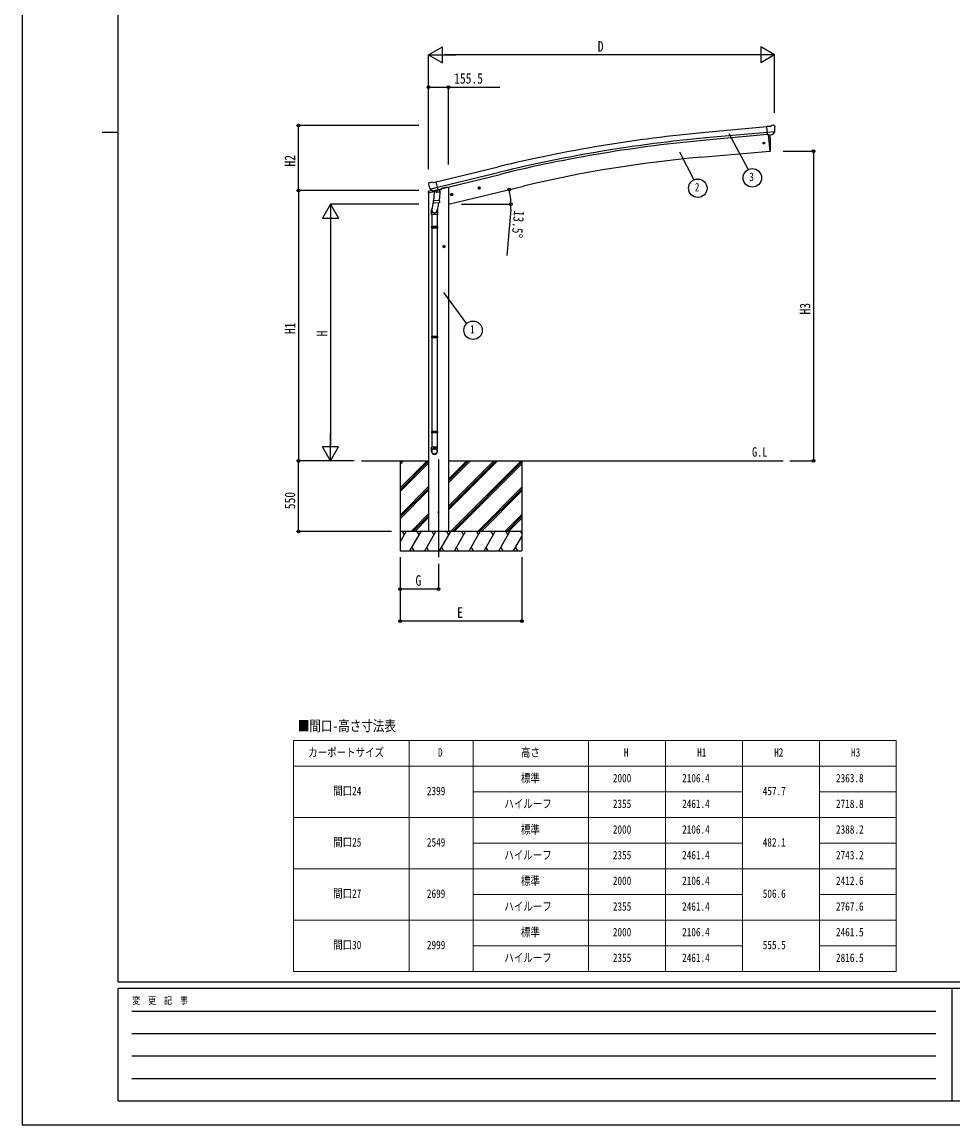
# Model space of a CAD drawing. Units: millimetres, scale not verified. Extents: x -10512 to 10512, y -7425 to 7425.
# Drawn here: x -10512 to -3253, y -7425 to 1170 of the extents above; entities that cross this region are included whole.
import ezdxf
from ezdxf.enums import TextEntityAlignment as Align

# ---------------------------------------------------------------- set-up
doc = ezdxf.new("R2010")
doc.units = ezdxf.units.MM
doc.header["$LTSCALE"] = 30
doc.layers.add('0-1_TABLE1', color=7, linetype='Continuous', lineweight=18)
for name, color, linetype in [('0-2_USER1', 3, 'Continuous'), ('0-3_YKK_12', 2, 'Continuous'), ('0-4_YKK_13', 4, 'Continuous'), ('0-5_YKK_A1', 4, 'Continuous'), ('0-6_YKK_D', 6, 'Continuous'), ('0-7_YKK_ZWAK', 7, 'Continuous')]:
    doc.layers.add(name, color=color, linetype=linetype)
doc.styles.add('ＭＳ ゴシック', font='')
doc.styles.get('ＭＳ ゴシック').set_extended_font_data('MS Gothic')

msp = doc.modelspace()

# ---------------------------------------------------------------- linework, layer by layer
at = {"layer": '0-1_TABLE1'}
for p, q in [((-8394.81, -4429.98), (-3694.81, -4429.98)), ((-8394.81, -4429.98), (-8394.81, -6229.98)), ((-7494.81, -4429.98), (-7494.81, -6229.98)), ((-6994.81, -4429.98), (-6994.81, -6229.98)), ((-6094.81, -4429.98), (-6094.81, -6229.98)), ((-5494.81, -4429.98), (-5494.81, -6229.98)), ((-4894.81, -4429.98), (-4894.81, -6229.98)), ((-4294.81, -4429.98), (-4294.81, -6229.98)), ((-3694.81, -4429.98), (-3694.81, -6229.98)), ((-8394.81, -4629.98), (-3694.81, -4629.98)), ((-6994.81, -4829.98), (-4894.81, -4829.98)), ((-4294.81, -4829.98), (-3694.81, -4829.98)), ((-8394.81, -5029.98), (-3694.81, -5029.98)), ((-6994.81, -5229.98), (-4894.81, -5229.98)), ((-4294.81, -5229.98), (-3694.81, -5229.98)), ((-8394.81, -5429.98), (-3694.81, -5429.98)), ((-6994.81, -5629.98), (-4894.81, -5629.98)), ((-4294.81, -5629.98), (-3694.81, -5629.98)), ((-8394.81, -5829.98), (-3694.81, -5829.98)), ((-6994.81, -6029.98), (-4894.81, -6029.98)), ((-4294.81, -6029.98), (-3694.81, -6029.98)), ((-8394.81, -6229.98), (-3694.81, -6229.98))]:
    msp.add_line(p, q, dxfattribs=at)
at = {"layer": '0-3_YKK_12'}
msp.add_line((-7264.45, -2240.42), (-7264.45, -2999.62), dxfattribs=at)
at = {"layer": '0-4_YKK_13'}
for p, q in [((-4678.94, 357), (-4705.5, 354.67)), ((-4699.85, 290.01), (-4705.5, 354.67)), ((-4678.94, 357), (-4667.22, 363.76)), ((-4652.31, 365.35), (-4665.98, 364.16)), ((-4643.18, 359.6), (-4648.66, 364.2)), ((-4642.11, 357.56), (-4642, 356.21)), ((-4642.64, 314.71), (-4701.55, 309.55)), ((-4689.88, 290.88), (-4699.85, 290.01)), ((-4692.87, 290.62), (-4681.71, 163.02)), ((-4656.28, 293.82), (-4663.98, 293.15)), ((-4653.89, 295.22), (-4642.96, 314.16)), ((-4681.71, 163.02), (-4679.65, 163.27)), ((-7339.41, -83.04), (-7343.27, -89.33)), ((-7336.32, -80.79), (-7323.14, -77.62)), ((-7308.58, -80.3), (-7321.84, -77.6)), ((-7308.58, -80.3), (-7282.65, -74.07)), ((-7344.76, -159.95), (-7302.06, -149.69)), ((-7344.76, -153.05), (-7344.76, -159.95)), ((-7343.63, -91.61), (-7343.36, -92.76)), ((-7316.26, -143.85), (-7342.46, -150.14)), ((-7329.58, -131.92), (-7272.07, -118.11)), ((-7312.73, -146.83), (-7329.11, -132.34)), ((-7310.02, -147.4), (-7302.5, -145.59)), ((-7309.18, -147.29), (-7307.65, -146.92)), ((-7307.65, -146.92), (-7270.95, -138.11)), ((-7305.81, -147.15), (-7305.87, -147.89)), ((-7305.11, -148.93), (-7279.3, -155.37)), ((-7298.19, -154.28), (-7302.87, -221.12)), ((-7252.5, -157.47), (-7298.19, -154.28)), ((-7296.42, -151.1), (-7296.65, -154.39)), ((-7276.9, -139.93), (-7277.92, -154.54)), ((-7270.95, -138.11), (-7269.42, -137.74)), ((-7267.87, -135.64), (-7266.92, -135.71)), ((-7266.92, -135.71), (-7253.61, -151.02)), ((-7262.93, -140.3), (-7244.04, -135.76)), ((-7257.18, -224.31), (-7252.5, -157.47)), ((-7253.61, -151.02), (-7254.05, -157.37)), ((-7240.21, -127.59), (-7240.21, -130.9)), ((-7167.33, -169.39), (-7169.46, -176.58)), ((-7160.03, -167.63), (-7167.33, -169.39)), ((-7159.83, -184.55), (-7164.5, -165.11)), ((-7154.87, -173.08), (-7160.03, -167.63)), ((-6957.97, -125.81), (-6938.52, -121.14)), ((-6953.41, -118.03), (-6955.54, -125.22)), ((-6946.11, -116.28), (-6953.41, -118.03)), ((-6945.91, -133.2), (-6950.58, -113.75)), ((-6940.94, -121.72), (-6946.11, -116.28)), ((-6943.08, -128.92), (-6940.94, -121.72)), ((-7301.13, -196.35), (-7317.05, -292.52)), ((-7303.73, -233.58), (-7302.85, -221.12)), ((-7303.33, -234.94), (-7303.33, -234.94)), ((-7257.18, -224.31), (-7302.87, -221.12)), ((-7301.88, -235.72), (-7260.18, -238.64)), ((-7265.61, -238.26), (-7276.34, -301.84)), ((-7257.19, -224.31), (-7258.08, -237.01)), ((-7171.89, -177.16), (-7152.44, -172.5)), ((-7157, -180.27), (-7154.87, -173.08)), ((-7319.2, -329.68), (-7319.2, -295.33)), ((-7273.2, -329.68), (-7319.2, -329.68)), ((-7317.2, -329.68), (-7317.2, -423.68)), ((-7275.2, -329.68), (-7275.2, -423.68)), ((-7273.2, -295.02), (-7273.2, -329.68)), ((-7319.2, -425.68), (-7318.2, -423.68)), ((-7273.2, -425.68), (-7319.2, -425.68)), ((-7274.2, -423.68), (-7318.2, -423.68)), ((-7273.2, -425.68), (-7274.2, -423.68)), ((-7273.2, -425.68), (-7273.2, -433.68)), ((-7273.2, -433.68), (-7319.2, -433.68)), ((-7274.2, -435.68), (-7318.2, -435.68)), ((-7317.2, -435.68), (-7317.2, -1279.87)), ((-7275.2, -435.68), (-7275.2, -1279.87)), ((-7273.2, -433.68), (-7274.2, -435.68)), ((-7319.2, -1281.87), (-7318.2, -1279.87)), ((-7273.2, -1281.87), (-7319.2, -1281.87)), ((-7274.2, -1279.87), (-7318.2, -1279.87)), ((-7273.2, -1281.87), (-7274.2, -1279.87)), ((-7273.2, -1281.87), (-7273.2, -1289.87)), ((-7273.2, -1289.87), (-7319.2, -1289.87)), ((-7274.2, -1291.87), (-7318.2, -1291.87)), ((-7317.2, -1291.87), (-7317.2, -2020.06)), ((-7275.2, -1291.87), (-7275.2, -2020.06)), ((-7273.2, -1289.87), (-7274.2, -1291.87)), ((-7319.2, -2022.06), (-7318.2, -2020.06)), ((-7273.2, -2022.06), (-7319.2, -2022.06)), ((-7273.2, -2030.06), (-7319.2, -2030.06)), ((-7274.2, -2020.06), (-7318.2, -2020.06)), ((-7274.2, -2032.06), (-7318.2, -2032.06)), ((-7317.2, -2032.06), (-7317.2, -2142.06)), ((-7275.2, -2032.06), (-7275.2, -2142.06)), ((-7273.2, -2022.06), (-7274.2, -2020.06)), ((-7273.2, -2030.06), (-7274.2, -2032.06)), ((-7273.2, -2022.06), (-7273.2, -2030.06)), ((-7319.2, -2176.2), (-7319.2, -2142.06)), ((-7273.2, -2142.06), (-7319.2, -2142.06)), ((-7273.2, -2176.2), (-7273.2, -2142.06))]:
    msp.add_line(p, q, dxfattribs=at)
for points in [[(-4689.88, 290.88), (-4689.61, 290.82), (-4664.24, 293.04), (-4663.98, 293.15)], [(-4642.57, 315.34), (-4642.85, 314.35), (-4642.96, 314.16)], [(-7277.22, -139.52), (-7267.49, -137.19), (-7282.65, -74.07)], [(-7329.85, -131.34), (-7329.26, -132.19), (-7329.11, -132.34)], [(-7277.22, -139.52), (-7277.45, -139.67), (-7302.22, -145.62), (-7302.5, -145.59)], [(-6955.54, -125.22), (-6950.37, -130.67), (-6943.08, -128.92)], [(-7169.46, -176.58), (-7164.3, -182.03), (-7157, -180.27)], [(-7319.2, -425.68), (-7319.2, -433.68), (-7318.2, -435.68)], [(-7319.2, -1281.87), (-7319.2, -1289.87), (-7318.2, -1291.87)], [(-7319.2, -2022.06), (-7319.2, -2030.06), (-7318.2, -2032.06)]]:
    msp.add_lwpolyline(points, dxfattribs=at)
for centre, radius in [((-4727.4, 226.28), 6.5), ((-7162.16, -174.83), 8.5), ((-7162.16, -174.83), 7.7), ((-7162.16, -174.83), 6.5), ((-6948.24, -123.47), 8.5), ((-6948.24, -123.47), 7.7), ((-6948.24, -123.47), 6.5), ((-7264.45, -2649.62), 4.5)]:
    msp.add_circle(centre, radius, dxfattribs=at)
for centre, radius, start, end in [((-4665.72, 361.17), 3, 95, 120), ((-4651.88, 360.37), 5, 50.00648, 94.99352), ((-4843.62, 338.57), 202.4, 353.4085, 5), ((-5575.47, 218.83), 900, 356.63919, 4.64986), ((-4680.02, 166.25), 3, 277, 356.63919), ((-7335.15, -85.65), 5, 103.5, 148.5), ((-7322.44, -80.54), 3, 78.5, 103.5), ((-7341.76, -153.05), 3, 103.5, 180), ((-7146.55, -45.51), 202.4, 193.5, 205.09125), ((-7309.3, -146.8), 0.5, 248.23754, 283.5), ((-7306.31, -147.12), 0.5, 356, 103.5), ((-7304.87, -147.96), 1, 176, 256), ((-7278.94, -154.4), 1.03, 250.03897, 351.96569), ((-7276.3, -140.02), 0.604, 100.59842, 172.20595), ((-7269.54, -137.26), 0.5, 283.5, 318.76246), ((-7245.21, -130.9), 5, 283.5, 0), ((-7301.78, -233.75), 1.95, 175.04017, 217.47766), ((-7301.74, -233.72), 2, 217.40962, 266), ((-7260.05, -236.64), 2, 266, 349.46843), ((-7289.2, -295.33), 30, 177.45142, 180)]:
    msp.add_arc(centre, radius, start, end, dxfattribs=at)
for centre, major_axis, ratio, start_param, end_param in [((-4637.79, 361.6), (-15.35, 3.44), 0.101033, 5.9751426, 5.9753737), ((-4645.11, 357.3), (2.71, -1.31), 0.997474, 0.5366567, 1.3225652), ((-4656.55, 296.82), (1.62, -2.54), 0.997631, 5.8041905, 5.8929484), ((-4656.62, 296.93), (-3.5, 2.17), 0.650902, 2.1145521, 2.1873627), ((-4656.49, 296.73), (1.62, -2.54), 0.997631, 5.965759, 6.7621801), ((-7340.71, -90.9), (-1.57, -2.57), 0.99628, 4.712389, 5.4996506), ((-7310.74, -144.57), (-0.73, -2.92), 0.997631, 5.8041905, 6.6006116), ((-7310.68, -144.35), (2.63, 3.16), 0.650902, 4.0958226, 4.1686332), ((-7310.72, -144.47), (-0.73, -2.92), 0.997631, 0.3902369, 0.4789948), ((-7296.2, -295.02), (23, 0), 0.996195, 2.5560258, 6.5663028), ((-7296.2, -295.02), (21, 0), 0.996195, 2.9349147, 5.9512394), ((-7296.2, -2174.45), (-23, 0), 0.996195, 3.1415927, 6.2831853), ((-7296.2, -2176.2), (-23, 0), 0.996195, 3.1415927, 6.2831853), ((-7296.2, -2176.2), (0, -23.43), 0.981806, 4.712389, 7.8539816)]:
    msp.add_ellipse(centre, major_axis=major_axis, ratio=ratio, start_param=start_param, end_param=end_param, dxfattribs=at)
msp.add_ellipse((-7296.2, -2176.2), major_axis=(21, 0), ratio=0.996195, dxfattribs=at)
at = {"layer": '0-5_YKK_A1'}
for p, q in [((-4705.34, 352.78), (-5182.85, 309.58)), ((-4701.57, 309.78), (-5178.96, 266.59)), ((-4700.11, 293.01), (-5177.44, 249.82)), ((-4692.87, 290.62), (-4681.71, 163.02)), ((-5219.65, 115.95), (-4681.71, 163.02)), ((-7282.17, -76.04), (-6799.3, 41.45)), ((-7272.1, -118), (-6789.09, -0.53)), ((-7268.17, -134.38), (-6785.11, -16.89)), ((-7342.2, -159.33), (-7342.2, -2799.62)), ((-7206.7, -119.62), (-7240.21, -127.67)), ((-7186.7, -119.62), (-7206.7, -119.62)), ((-7186.7, -249.62), (-6601.02, -109.02)), ((-7186.7, -119.62), (-7186.7, -2799.62)), ((-7211.2, -579.12), (-7231.2, -579.12)), ((-7221.2, -571.62), (-7227.7, -575.37)), ((-7227.7, -575.37), (-7227.7, -582.88)), ((-7227.7, -582.88), (-7221.2, -586.63)), ((-7221.2, -589.12), (-7221.2, -569.12)), ((-7214.7, -575.37), (-7221.2, -571.62)), ((-7864.38, -2249.62), (-7342.2, -2249.62)), ((-7564.45, -2249.62), (-7564.45, -2949.62)), ((-7564.45, -2460.85), (-7353.22, -2249.62)), ((-7564.45, -2277.01), (-7537.07, -2249.62)), ((-7564.45, -2262.86), (-7551.21, -2249.62)), ((-7564.45, -2474.99), (-7342.2, -2252.75)), ((-7564.45, -2489.14), (-7342.2, -2266.89)), ((-7186.7, -2249.62), (-4577.19, -2249.62)), ((-7186.7, -2631.88), (-6804.43, -2249.62)), ((-7186.7, -2603.6), (-6832.72, -2249.62)), ((-7186.7, -2617.74), (-6818.58, -2249.62)), ((-7186.7, -2419.75), (-7016.57, -2249.62)), ((-7186.7, -2405.61), (-7030.71, -2249.62)), ((-7186.7, -2391.47), (-7044.85, -2249.62)), ((-7170.59, -2799.62), (-6620.59, -2249.62)), ((-7156.45, -2799.62), (-6614.45, -2257.63)), ((-7142.3, -2799.62), (-6614.45, -2271.77)), ((-6614.45, -2249.62), (-6614.45, -2949.62)), ((-7564.45, -2672.98), (-7342.2, -2450.73)), ((-7564.45, -2687.13), (-7342.2, -2464.88)), ((-7564.45, -2701.27), (-7342.2, -2479.02)), ((-6958.46, -2799.62), (-6614.45, -2455.62)), ((-6944.31, -2799.62), (-6614.45, -2469.76)), ((-6930.17, -2799.62), (-6614.45, -2483.9)), ((-7478.96, -2799.62), (-7342.2, -2662.87)), ((-7464.81, -2799.62), (-7342.2, -2677.01)), ((-7450.67, -2799.62), (-7342.2, -2691.15)), ((-6746.32, -2799.62), (-6614.45, -2667.75)), ((-6732.18, -2799.62), (-6614.45, -2681.89)), ((-6718.04, -2799.62), (-6614.45, -2696.03)), ((-6614.45, -2799.62), (-7564.45, -2799.62)), ((-7564.45, -2883.46), (-7516.05, -2799.62)), ((-7531.05, -2825.6), (-7546.05, -2799.62)), ((-7487.18, -2949.62), (-7400.58, -2799.62)), ((-7415.58, -2825.61), (-7430.58, -2799.62)), ((-7371.71, -2949.62), (-7285.11, -2799.62)), ((-7300.11, -2825.61), (-7315.11, -2799.62)), ((-7256.24, -2949.62), (-7169.64, -2799.62)), ((-7184.64, -2825.61), (-7199.64, -2799.62)), ((-7140.77, -2949.62), (-7054.17, -2799.62)), ((-7069.17, -2825.61), (-7084.17, -2799.62)), ((-7025.3, -2949.62), (-6938.7, -2799.62)), ((-6968.7, -2799.62), (-6953.7, -2825.6)), ((-6909.83, -2949.62), (-6823.23, -2799.62)), ((-6838.23, -2825.61), (-6853.23, -2799.62)), ((-6794.36, -2949.62), (-6707.76, -2799.62)), ((-6722.76, -2825.61), (-6737.76, -2799.62)), ((-6614.45, -2813.2), (-6622.29, -2799.62)), ((-6678.89, -2949.62), (-6614.45, -2838.01)), ((-7564.45, -2949.62), (-6614.45, -2949.62)), ((-7472.18, -2923.64), (-7457.18, -2949.62)), ((-7356.71, -2923.64), (-7341.71, -2949.62)), ((-7241.24, -2923.64), (-7226.24, -2949.62)), ((-7125.77, -2923.64), (-7110.77, -2949.62)), ((-7010.3, -2923.64), (-6995.3, -2949.62)), ((-6894.83, -2923.64), (-6879.83, -2949.62)), ((-6779.36, -2923.64), (-6764.36, -2949.62)), ((-6663.89, -2923.64), (-6648.89, -2949.62))]:
    msp.add_line(p, q, dxfattribs=at)
msp.add_lwpolyline([(-7221.2, -586.63), (-7214.7, -582.88), (-7214.7, -575.37)], dxfattribs=at)
for radius in [8.5, 7.7, 6.5]:
    msp.add_circle((-7221.2, -579.12), radius, dxfattribs=at)
for centre, radius, start, end in [((-4186.72, -10700.43), 11054.98, 95.16866, 103.66973), ((-4186.72, -10700.43), 11011.82, 95.16974, 103.66973), ((-4186.72, -10700.43), 10994.98, 95.16974, 103.66973), ((-4396.67, -9290.83), 9442.71, 95.00001, 103.5)]:
    msp.add_arc(centre, radius, start, end, dxfattribs=at)
at = {"layer": '0-6_YKK_D'}
for p, q in [((-7342.7, 913.36), (-7234.44, 975.86)), ((-7234.44, 850.86), (-7234.44, 975.86)), ((-4643.62, 913.36), (-4751.88, 975.86)), ((-4751.88, 975.86), (-4751.88, 850.86)), ((-7342.7, 22.42), (-7342.7, 914.36)), ((-7342.7, 913.36), (-7234.44, 850.86)), ((-7342.7, 913.36), (-7126.19, 913.36)), ((-4768.62, 913.36), (-7217.7, 913.36)), ((-4643.62, 913.36), (-4860.13, 913.36)), ((-4643.62, 913.36), (-4751.88, 850.86)), ((-4643.62, 461.31), (-4643.62, 914.36)), ((-7342.2, 22.42), (-7342.2, 664.36)), ((-7186.7, 60.36), (-7186.7, 664.36)), ((-7417.7, 363.36), (-8357.12, 363.36)), ((-8356.12, -143.22), (-8356.12, 363.36)), ((-4999.68, 301.66), (-4849.78, 20.26)), ((-5384.89, 157.41), (-5275, -60.88)), ((-4576.8, 163.02), (-4338.84, 163.02)), ((-4339.84, 163.02), (-4339.84, -2249.62)), ((-7417.7, -143.22), (-8357.12, -143.22)), ((-7417.7, -143.22), (-8357.12, -143.22)), ((-8356.12, -143.22), (-8356.12, -2249.62)), ((-8106.12, -249.62), (-8168.62, -357.88)), ((-7417.7, -249.62), (-8107.12, -249.62)), ((-8106.12, -249.62), (-8043.62, -357.88)), ((-8106.12, -249.62), (-8106.12, -466.13)), ((-7085.7, -249.62), (-6698.84, -249.62)), ((-6701.7, -292.08), (-6732.86, -648.06)), ((-8168.62, -357.88), (-8043.62, -357.88)), ((-8106.12, -374.62), (-8106.12, -2124.62)), ((-7225.61, -938.08), (-7045.82, -1180.72)), ((-8106.12, -2249.62), (-8106.12, -2033.12)), ((-8106.12, -2249.62), (-8168.62, -2141.37)), ((-8043.62, -2141.37), (-8168.62, -2141.37)), ((-8106.12, -2249.62), (-8043.62, -2141.37)), ((-7922.49, -2249.62), (-8357.12, -2249.62)), ((-7921.49, -2249.62), (-8357.12, -2249.62)), ((-8356.12, -2799.62), (-8356.12, -2249.62)), ((-7921.49, -2249.62), (-8107.12, -2249.62)), ((-4526.19, -2249.62), (-4338.84, -2249.62)), ((-7630.14, -2799.62), (-8357.12, -2799.62)), ((-7564.45, -2999.62), (-7564.45, -3500.62)), ((-7564.45, -2999.62), (-7564.45, -3250.62)), ((-6614.45, -2999.62), (-6614.45, -3500.62)), ((-7264.45, -3051), (-7264.45, -3250.62)), ((-7264.45, -3249.62), (-7564.45, -3249.62)), ((-6614.45, -3499.62), (-7564.45, -3499.62))]:
    msp.add_line(p, q, dxfattribs=at)
msp.add_lwpolyline([(-7342.2, 663.36), (-7186.7, 663.36), (-6786.86, 663.36)], dxfattribs=at)
for centre, radius in [((-7342.2, 663.36), 10.62), ((-7186.7, 663.36), 10.62), ((-8356.12, 363.36), 10.62), ((-4339.84, 163.02), 10.62), ((-4817.56, -44.12), 72), ((-5242.63, -125.19), 72), ((-8356.12, -143.22), 10.62), ((-8356.12, -143.22), 10.62), ((-6713.3, -135.97), 10.62), ((-6699.84, -249.62), 10.62), ((-6995.09, -1231.82), 72), ((-8356.12, -2249.62), 10.62), ((-8356.12, -2249.62), 10.62), ((-4339.84, -2249.62), 10.62), ((-8356.12, -2799.62), 10.62), ((-7564.45, -3249.62), 10.62), ((-7264.45, -3249.62), 10.62), ((-7564.45, -3499.62), 10.62), ((-6614.45, -3499.62), 10.62)]:
    msp.add_circle(centre, radius, dxfattribs=at)
for start, end in [(360, 13.5), (354.99678, 360)]:
    msp.add_arc((-7186.7, -249.62), 486.86, start, end, dxfattribs=at)
at = {"layer": '0-7_YKK_ZWAK'}
for p, q in [((-9762.45, -6312.5), (-9762.45, 6937.5)), ((-9887.45, 312.5), (-9762.45, 312.5)), ((9737.55, -6312.5), (-9762.45, -6312.5)), ((-3262.45, -6362.5), (-9762.45, -6362.5)), ((-9762.45, -7237.5), (-9762.45, -6362.5)), ((-3262.45, -6362.5), (-3262.45, -7237.5)), ((-12.45, -6362.5), (-3262.45, -6362.5)), ((-9656.2, -6537.5), (-3387.45, -6537.5)), ((-9656.2, -6712.5), (-3387.45, -6712.5)), ((-9656.2, -6887.5), (-3387.45, -6887.5)), ((-9656.2, -7062.5), (-3387.45, -7062.5)), ((-9762.45, -7237.5), (-3262.45, -7237.5)), ((-3262.45, -7237.5), (-12.45, -7237.5))]:
    msp.add_line(p, q, dxfattribs=at)
msp.add_lwpolyline([(-10512.5, -7425), (10512.5, -7425), (10512.5, 7425), (-10512.5, 7425)], close=True, dxfattribs=at)

# ---------------------------------------------------------------- texts
at = {"layer": '0-1_TABLE1', "style": 'ＭＳ ゴシック', "width": 0.8}
for s, p in [('カーポートサイズ', (-8280.81, -4574.98)), ('D', (-7268.81, -4574.98)), ('高さ', (-6621.61, -4574.98)), ('H', (-5818.81, -4574.98)), ('H1', (-5247.61, -4574.98)), ('H2', (-4647.61, -4574.98)), ('H3', (-4047.61, -4574.98)), ('標準', (-6621.61, -4774.98)), ('2000', (-5905.21, -4774.98)), ('2106.4', (-5365.21, -4774.98)), ('2363.8', (-4165.21, -4774.98)), ('間口24', (-8086.41, -4874.98)), ('2399', (-7355.21, -4874.98)), ('457.7', (-4736.41, -4874.98)), ('ハイルーフ', (-6751.21, -4974.98)), ('2355', (-5905.21, -4974.98)), ('2461.4', (-5365.21, -4974.98)), ('2718.8', (-4165.21, -4974.98)), ('標準', (-6621.61, -5174.98)), ('2000', (-5905.21, -5174.98)), ('2106.4', (-5365.21, -5174.98)), ('2388.2', (-4165.21, -5174.98)), ('間口25', (-8086.41, -5274.98)), ('2549', (-7355.21, -5274.98)), ('482.1', (-4736.41, -5274.98)), ('ハイルーフ', (-6751.21, -5374.98)), ('2355', (-5905.21, -5374.98)), ('2461.4', (-5365.21, -5374.98)), ('2743.2', (-4165.21, -5374.98)), ('標準', (-6621.61, -5574.98)), ('2000', (-5905.21, -5574.98)), ('2106.4', (-5365.21, -5574.98)), ('2412.6', (-4165.21, -5574.98)), ('間口27', (-8086.41, -5674.98)), ('2699', (-7355.21, -5674.98)), ('506.6', (-4736.41, -5674.98)), ('ハイルーフ', (-6751.21, -5774.98)), ('2355', (-5905.21, -5774.98)), ('2461.4', (-5365.21, -5774.98)), ('2767.6', (-4165.21, -5774.98)), ('標準', (-6621.61, -5974.98)), ('2000', (-5905.21, -5974.98)), ('2106.4', (-5365.21, -5974.98)), ('2461.5', (-4165.21, -5974.98)), ('間口30', (-8086.41, -6074.98)), ('2999', (-7355.21, -6074.98)), ('555.5', (-4736.41, -6074.98)), ('ハイルーフ', (-6751.21, -6174.98)), ('2355', (-5905.21, -6174.98)), ('2461.4', (-5365.21, -6174.98)), ('2816.5', (-4165.21, -6174.98))]:
    msp.add_text(s, height=65.98, dxfattribs=at).set_placement(p, align=Align.BOTTOM_LEFT)
at = {"layer": '0-2_USER1', "style": 'ＭＳ ゴシック', "width": 0.8}
for s, height, p in [('G.L', 73.31, (-4819.84, -2239.02)), ('■間口-高さ寸法表', 82.48, (-8362.04, -4380.88))]:
    msp.add_text(s, height=height, dxfattribs=at).set_placement(p, align=Align.BOTTOM_LEFT)
at = {"layer": '0-6_YKK_D', "style": 'ＭＳ ゴシック', "width": 0.8}
for s, height, p in [('D', 82.48, (-6023.16, 914.16)), ('155.5', 82.48, (-7142.53, 665.02)), ('2', 65.98, (-5266.63, -170.19)), ('3', 65.98, (-4841.56, -89.12)), ('1', 65.98, (-7019.09, -1276.82)), ('G', 82.48, (-7444.45, -3247.96)), ('E', 82.48, (-7119.45, -3497.96))]:
    msp.add_text(s, height=height, dxfattribs=at).set_placement(p, align=Align.BOTTOM_LEFT)
for s, rotation, p in [('H2', 90, (-8357.79, 44.07)), ('13.5°', 264.997, (-6700.18, -293.89)), ('H3', 90, (-4340.84, -1109.3)), ('H1', 90, (-8357.12, -1262.42)), ('H', 90, (-8107.12, -1279.62)), ('550', 90, (-8357.79, -2626.62))]:
    msp.add_text(s, height=82.48, rotation=rotation, dxfattribs=at).set_placement(p, align=Align.BOTTOM_LEFT)
at = {"layer": '0-7_YKK_ZWAK', "style": 'ＭＳ ゴシック', "width": 0.8}
msp.add_text('変  更  記  事', height=54.99, dxfattribs=at).set_placement((-9653.28, -6500), align=Align.BOTTOM_LEFT)

doc.saveas('drawing.dxf')
